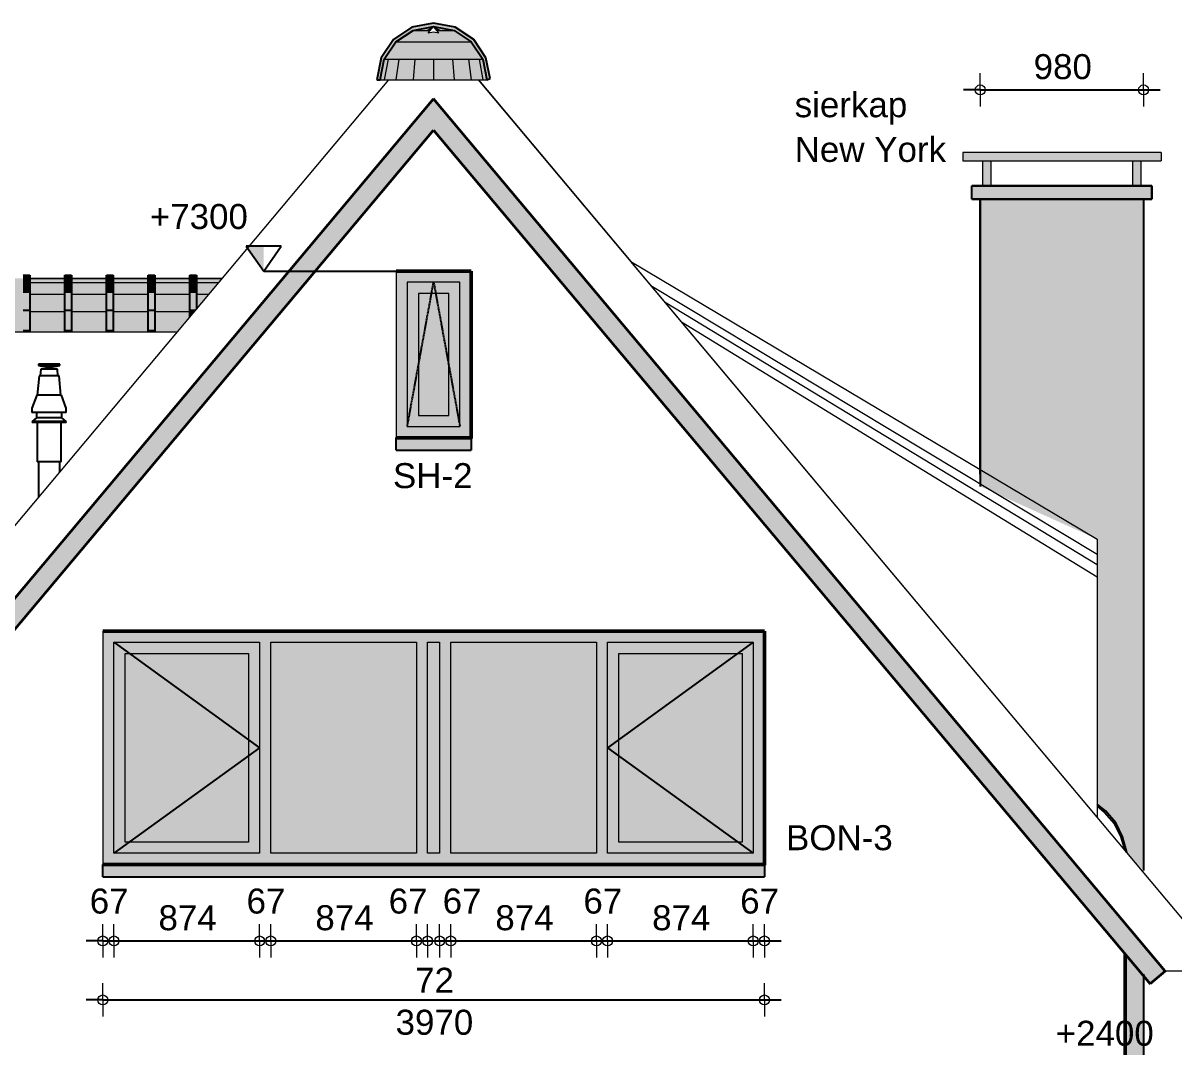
# Model space of a CAD drawing. Header units: millimetres. Extents: x -245 to 49755, y -245 to 41806.
# Drawn here: x 7402 to 10855, y 30835 to 33906 of the extents above; entities that cross this region are included whole.
import ezdxf

# ---------------------------------------------------------------- set-up
doc = ezdxf.new("R2010")
doc.units = ezdxf.units.MM
doc.linetypes.add('PUNKT2_S9', pattern=[1, 0, -1])
doc.linetypes.add('VERDECKT2_S2', pattern=[2.7, 2, -0.7])
doc.layers.add('Standard', color=7, linetype='Continuous', lineweight=25)
doc.styles.add('ARIAL', font='arial.ttf')

msp = doc.modelspace()

# ---------------------------------------------------------------- hatches: boundary and pattern name
at = {"layer": 'Standard', "linetype": 'PUNKT2_S9', "lineweight": 25}
for color, points in [(251, [(8514, 33856.3), (8569.1, 33893.2), (8572.9, 33883.9), (8521, 33849.2)]), (250, [(8529.6, 33849.2), (8521, 33849.2), (8572.9, 33883.9), (8577.6, 33883.9)]), (250, [(8554.2, 33849.2), (8529.6, 33849.2), (8577.6, 33883.9), (8590.9, 33883.9)]), (250, [(8590.9, 33849.2), (8554.2, 33849.2), (8590.9, 33883.9), (8610.7, 33883.9)]), (251, [(8569.1, 33893.2), (8634.2, 33906.1), (8634.2, 33896.1), (8572.9, 33883.9)]), (250, [(8577.6, 33883.9), (8572.9, 33883.9), (8634.2, 33896.1)]), (250, [(8590.9, 33883.9), (8577.6, 33883.9), (8634.2, 33896.1)]), (250, [(8610.7, 33883.9), (8590.9, 33883.9), (8634.2, 33896.1)]), (250, [(8634.2, 33849.2), (8590.9, 33849.2), (8610.7, 33883.9), (8623.9, 33883.9), (8618.3, 33877.1), (8634.2, 33879.3)]), (250, [(8610.7, 33883.9), (8634.2, 33896.1), (8623.9, 33883.9)]), (251, [(8634.2, 33906.1), (8699.2, 33893.2), (8695.4, 33883.9), (8634.2, 33896.1)]), (250, [(8657.6, 33883.9), (8644.4, 33883.9), (8634.2, 33896.1)]), (250, [(8690.7, 33883.9), (8677.5, 33883.9), (8634.2, 33896.1)]), (250, [(8695.4, 33883.9), (8690.7, 33883.9), (8634.2, 33896.1)]), (250, [(8677.5, 33883.9), (8657.6, 33883.9), (8634.2, 33896.1)]), (250, [(8677.5, 33849.2), (8634.2, 33849.2), (8634.2, 33879.3), (8650.1, 33877.1), (8644.4, 33883.9), (8657.6, 33883.9)]), (250, [(8714.2, 33849.2), (8677.5, 33849.2), (8657.6, 33883.9), (8677.5, 33883.9)]), (250, [(8738.7, 33849.2), (8714.2, 33849.2), (8677.5, 33883.9), (8690.7, 33883.9)]), (0, [(8747.3, 33849.2), (8738.7, 33849.2), (8690.7, 33883.9), (8695.4, 33883.9)]), (251, [(8699.2, 33893.2), (8754.4, 33856.3), (8747.3, 33849.2), (8695.4, 33883.9)]), (251, [(8477.1, 33801.2), (8514, 33856.3), (8521, 33849.2), (8486.3, 33797.3)]), (250, [(8497.6, 33797.3), (8486.3, 33797.3), (8521, 33849.2), (8529.6, 33849.2)]), (250, [(8529.6, 33797.3), (8497.6, 33797.3), (8529.6, 33849.2), (8554.2, 33849.2)]), (250, [(8577.6, 33797.3), (8529.6, 33797.3), (8554.2, 33849.2), (8590.9, 33849.2)]), (250, [(8634.2, 33797.3), (8577.6, 33797.3), (8590.9, 33849.2), (8634.2, 33849.2)]), (250, [(8690.7, 33797.3), (8634.2, 33797.3), (8634.2, 33849.2), (8677.5, 33849.2)]), (250, [(8738.7, 33797.3), (8690.7, 33797.3), (8677.5, 33849.2), (8714.2, 33849.2)]), (0, [(8770.7, 33797.3), (8738.7, 33797.3), (8714.2, 33849.2), (8738.7, 33849.2)]), (0, [(8782, 33797.3), (8770.7, 33797.3), (8738.7, 33849.2), (8747.3, 33849.2)]), (251, [(8754.4, 33856.3), (8791.2, 33801.2), (8782, 33797.3), (8747.3, 33849.2)]), (251, [(8464.2, 33736.1), (8477.1, 33801.2), (8486.3, 33797.3), (8474.2, 33736.1)]), (250, [(8486.3, 33736.1), (8474.2, 33736.1), (8486.3, 33797.3), (8497.6, 33797.3)]), (250, [(8521, 33736.1), (8486.3, 33736.1), (8497.6, 33797.3), (8529.6, 33797.3)]), (250, [(8572.9, 33736.1), (8521, 33736.1), (8529.6, 33797.3), (8577.6, 33797.3)]), (250, [(8634.2, 33736.1), (8572.9, 33736.1), (8577.6, 33797.3), (8634.2, 33797.3)]), (250, [(8695.4, 33736.1), (8634.2, 33736.1), (8634.2, 33797.3), (8690.7, 33797.3)]), (0, [(8747.3, 33736.1), (8695.4, 33736.1), (8690.7, 33797.3), (8738.7, 33797.3)]), (0, [(8782, 33736.1), (8747.3, 33736.1), (8738.7, 33797.3), (8770.7, 33797.3)]), (0, [(8794.2, 33736.1), (8782, 33736.1), (8770.7, 33797.3), (8782, 33797.3)]), (251, [(8791.2, 33801.2), (8803.4, 33739.9), (8794.2, 33736.1), (8782, 33797.3)]), (250, [(8634.2, 33584.9), (6484.8, 31023.5), (6438.9, 31062.1), (8634.2, 33678.3)]), (250, [(10783.5, 31023.5), (8634.2, 33584.9), (8634.2, 33678.3), (10829.4, 31062.1)]), (8, [(7422.4, 33149.8), (7422.4, 33136.9), (7402.4, 33136.9), (7402.4, 33149.8)]), (8, [(7547.4, 33149.8), (7547.4, 33136.9), (7527.4, 33136.9), (7527.4, 33149.8)]), (8, [(7672.4, 33149.8), (7672.4, 33136.9), (7652.4, 33136.9), (7652.4, 33149.8)]), (8, [(7797.4, 33149.8), (7797.4, 33136.9), (7777.4, 33136.9), (7777.4, 33149.8)]), (8, [(7922.4, 33149.8), (7922.4, 33136.9), (7902.4, 33136.9), (7902.4, 33149.8)]), (250, [(8746.7, 33162.1), (8713.2, 33128.6), (8555.2, 33128.6), (8521.7, 33162.1)]), (250, [(8521.7, 33162.1), (8555.2, 33128.6), (8555.2, 32695.6), (8524.2, 32664.6), (8521.7, 32664.6)]), (250, [(8713.2, 32695.6), (8713.2, 33128.6), (8746.7, 33162.1), (8746.7, 32664.6), (8744.2, 32664.6)]), (8, [(7422.4, 33136.9), (7422.4, 33100), (7402.4, 33100), (7402.4, 33136.9)]), (8, [(7547.4, 33136.9), (7547.4, 33100), (7527.4, 33100), (7527.4, 33136.9)]), (8, [(7672.4, 33136.9), (7672.4, 33100), (7652.4, 33100), (7652.4, 33136.9)]), (8, [(7797.4, 33136.9), (7797.4, 33100), (7777.4, 33100), (7777.4, 33136.9)]), (8, [(7922.4, 33136.9), (7922.4, 33100), (7902.4, 33100), (7902.4, 33136.9)]), (8, [(7422.4, 33100), (7422.4, 33044.9), (7402.4, 33044.9), (7402.4, 33100)]), (8, [(7547.4, 33100), (7547.4, 33044.9), (7527.4, 33044.9), (7527.4, 33100)]), (8, [(7672.4, 33100), (7672.4, 33044.9), (7652.4, 33044.9), (7652.4, 33100)]), (8, [(7797.4, 33100), (7797.4, 33044.9), (7777.4, 33044.9), (7777.4, 33100)]), (8, [(7922.4, 33100), (7922.4, 33047.8), (7919.9, 33044.9), (7902.4, 33044.9), (7902.4, 33100)]), (8, [(7422.4, 33044.9), (7422.4, 32983.6), (7402.4, 32983.6), (7402.4, 33044.9)]), (8, [(7547.4, 33044.9), (7547.4, 32983.6), (7527.4, 32983.6), (7527.4, 33044.9)]), (8, [(7672.4, 33044.9), (7672.4, 32983.6), (7652.4, 32983.6), (7652.4, 33044.9)]), (8, [(7797.4, 33044.9), (7797.4, 32983.6), (7777.4, 32983.6), (7777.4, 33044.9)]), (8, [(7902.4, 33044.9), (7919.9, 33044.9), (7902.4, 33024)]), (250, [(8555.2, 32695.6), (8713.2, 32695.6), (8744.2, 32664.6), (8524.2, 32664.6)]), (251, [(8521.7, 32659.6), (8521.7, 32662.3), (8521.7, 32664.6), (8524.2, 32664.6), (8744.2, 32664.6), (8746.7, 32664.6), (8746.7, 32662.3), (8746.7, 32659.6)]), (251, [(8521.7, 32624.6), (8521.7, 32659.6), (8746.7, 32659.6), (8746.7, 32624.6)]), (250, [(7641.7, 32082.1), (7675.2, 32082.1), (7675.2, 31384.6), (7641.7, 31384.6)]), (250, [(9593.2, 32082.1), (9593.2, 32048.6), (7675.2, 32048.6), (7675.2, 32082.1)]), (250, [(9593.2, 32082.1), (9626.7, 32082.1), (9626.7, 31384.6), (9593.2, 31384.6)]), (250, [(7675.2, 32048.6), (7708.7, 32048.6), (7708.7, 31415.6), (7675.2, 31415.6)]), (250, [(8078.7, 32048.6), (8078.7, 32015.1), (7708.7, 32015.1), (7708.7, 32048.6)]), (250, [(8112.2, 31415.6), (8078.7, 31415.6), (8078.7, 32048.6), (8112.2, 32048.6)]), (250, [(8112.2, 32048.6), (8145.7, 32048.6), (8145.7, 31415.6), (8112.2, 31415.6)]), (250, [(8582.7, 32048.6), (8616.2, 32048.6), (8616.2, 31415.6), (8582.7, 31415.6)]), (250, [(8616.2, 32048.6), (8652.2, 32048.6), (8652.2, 31415.6), (8616.2, 31415.6)]), (250, [(8685.7, 31415.6), (8652.2, 31415.6), (8652.2, 32048.6), (8685.7, 32048.6)]), (250, [(9156.2, 31415.6), (9122.7, 31415.6), (9122.7, 32048.6), (9156.2, 32048.6)]), (250, [(9156.2, 32048.6), (9189.7, 32048.6), (9189.7, 31415.6), (9156.2, 31415.6)]), (250, [(9559.7, 32048.6), (9559.7, 32015.1), (9189.7, 32015.1), (9189.7, 32048.6)]), (250, [(9593.2, 31415.6), (9559.7, 31415.6), (9559.7, 32048.6), (9593.2, 32048.6)]), (254, [(8078.7, 32015.1), (8078.7, 31449.1), (7708.7, 31449.1), (7708.7, 32015.1)]), (254, [(9559.7, 32015.1), (9559.7, 31449.1), (9189.7, 31449.1), (9189.7, 32015.1)]), (251, [(10696.1, 31465.4), (10676.2, 31504.7), (10646.4, 31539), (10624.7, 31556.8), (10624.7, 31563), (10650, 31542.5), (10680.8, 31506.6), (10701.1, 31465.4), (10713.8, 31417.7), (10707.5, 31425.2)]), (250, [(7708.7, 31415.6), (7708.7, 31449.1), (8078.7, 31449.1), (8078.7, 31415.6)]), (250, [(9189.7, 31415.6), (9189.7, 31449.1), (9559.7, 31449.1), (9559.7, 31415.6)]), (250, [(7675.2, 31415.6), (9593.2, 31415.6), (9593.2, 31384.6), (7675.2, 31384.6)]), (251, [(7641.7, 31379.6), (7641.7, 31382.3), (7641.7, 31384.6), (7675.2, 31384.6), (9593.2, 31384.6), (9626.7, 31384.6), (9626.7, 31382.3), (9626.7, 31379.6)]), (251, [(7641.7, 31344.6), (7641.7, 31379.6), (9626.7, 31379.6), (9626.7, 31344.6)])]:
    msp.add_hatch(color=color, dxfattribs=at).paths.add_polyline_path(points, flags=16)
at = {"layer": 'Standard', "linetype": 'PUNKT2_S9', "lineweight": -3}
for color, points in [(250, [(10221.7, 33493.1), (10816.7, 33493.1), (10816.7, 33518.1), (10221.7, 33518.1)]), (250, [(10281.7, 33493.1), (10281.7, 33418.1), (10282.9, 33418.1), (10282.9, 33493.1)]), (250, [(10282.9, 33493.1), (10282.9, 33418.1), (10285.2, 33418.1), (10285.2, 33493.1)]), (250, [(10285.2, 33493.1), (10285.2, 33418.1), (10288.4, 33418.1), (10288.4, 33493.1)]), (250, [(10288.4, 33493.1), (10288.4, 33418.1), (10292.1, 33418.1), (10292.1, 33493.1)]), (250, [(10292.1, 33493.1), (10292.1, 33418.1), (10296.1, 33418.1), (10296.1, 33493.1)]), (250, [(10296.1, 33493.1), (10296.1, 33418.1), (10299.8, 33418.1), (10299.8, 33493.1)]), (0, [(10299.8, 33493.1), (10299.8, 33418.1), (10303, 33418.1), (10303, 33493.1)]), (0, [(10303, 33493.1), (10303, 33418.1), (10305.3, 33418.1), (10305.3, 33493.1)]), (0, [(10305.3, 33493.1), (10305.3, 33418.1), (10306.6, 33418.1), (10306.6, 33493.1)]), (250, [(10731.8, 33493.1), (10731.8, 33418.1), (10733, 33418.1), (10733, 33493.1)]), (250, [(10733, 33493.1), (10733, 33418.1), (10735.3, 33418.1), (10735.3, 33493.1)]), (250, [(10735.3, 33493.1), (10735.3, 33418.1), (10738.5, 33418.1), (10738.5, 33493.1)]), (250, [(10738.5, 33493.1), (10738.5, 33418.1), (10742.2, 33418.1), (10742.2, 33493.1)]), (250, [(10742.2, 33493.1), (10742.2, 33418.1), (10746.2, 33418.1), (10746.2, 33493.1)]), (250, [(10746.2, 33493.1), (10746.2, 33418.1), (10749.9, 33418.1), (10749.9, 33493.1)]), (0, [(10749.9, 33493.1), (10749.9, 33418.1), (10753.1, 33418.1), (10753.1, 33493.1)]), (0, [(10753.1, 33493.1), (10753.1, 33418.1), (10755.4, 33418.1), (10755.4, 33493.1)]), (0, [(10755.4, 33493.1), (10755.4, 33418.1), (10756.7, 33418.1), (10756.7, 33493.1)]), (7, [(8124.5, 33162.1), (8124.5, 33237.1), (8072, 33237.1)])]:
    msp.add_hatch(color=color, dxfattribs=at).paths.add_polyline_path(points)
at = {"layer": 'Standard', "linetype": 'PUNKT2_S9', "lineweight": 25}
for color, points in [(250, [(10249.2, 33418.1), (10249.2, 33378.1), (10789.2, 33378.1), (10789.2, 33418.1)]), (251, [(10764.2, 33378.1), (10274.2, 33378.1), (10274.2, 32516.2), (10624.7, 32358.1), (10624.7, 31563), (10650, 31542.5), (10680.8, 31506.6), (10701.1, 31465.4), (10713.8, 31417.7), (10764.2, 31363.6)]), (254, [(8588.7, 33095.1), (8588.7, 32729.1), (8679.7, 32729.1), (8679.7, 33095.1)]), (254, [(8145.7, 32048.6), (8145.7, 31415.6), (8582.7, 31415.6), (8582.7, 32048.6)]), (254, [(9122.7, 32048.6), (8685.7, 32048.6), (8685.7, 31415.6), (9122.7, 31415.6)]), (251, [(10764.2, 29672.1), (10764.2, 31052.5), (10709.2, 31112.1), (10709.2, 29672.1)])]:
    msp.add_hatch(color=color, dxfattribs=at).paths.add_polyline_path(points)
h = msp.add_hatch(color=250, dxfattribs=at)
h.paths.add_polyline_path([(3757.2, 33127.6), (3890.6, 33127.6), (3890.6, 33139.8), (3757.2, 33139.8)])
h.paths.add_polyline_path([(3910.6, 33127.6), (4027.4, 33127.6), (4027.4, 33139.8), (3910.6, 33139.8)])
h.paths.add_polyline_path([(4047.4, 33127.6), (4152.4, 33127.6), (4152.4, 33139.8), (4047.4, 33139.8)])
h.paths.add_polyline_path([(4172.4, 33127.6), (4277.4, 33127.6), (4277.4, 33139.8), (4172.4, 33139.8)])
h.paths.add_polyline_path([(4297.4, 33127.6), (4402.4, 33127.6), (4402.4, 33139.8), (4297.4, 33139.8)])
h.paths.add_polyline_path([(4422.4, 33127.6), (4527.4, 33127.6), (4527.4, 33139.8), (4422.4, 33139.8)])
h.paths.add_polyline_path([(4547.4, 33127.6), (4652.4, 33127.6), (4652.4, 33139.8), (4547.4, 33139.8)])
h.paths.add_polyline_path([(4672.4, 33127.6), (4777.4, 33127.6), (4777.4, 33139.8), (4672.4, 33139.8)])
h.paths.add_polyline_path([(4797.4, 33127.6), (4902.4, 33127.6), (4902.4, 33139.8), (4797.4, 33139.8)])
h.paths.add_polyline_path([(4922.4, 33127.6), (5027.4, 33127.6), (5027.4, 33139.8), (4922.4, 33139.8)])
h.paths.add_polyline_path([(5047.4, 33127.6), (5152.4, 33127.6), (5152.4, 33139.8), (5047.4, 33139.8)])
h.paths.add_polyline_path([(5172.4, 33127.6), (5277.4, 33127.6), (5277.4, 33139.8), (5172.4, 33139.8)])
h.paths.add_polyline_path([(5297.4, 33127.6), (5402.4, 33127.6), (5402.4, 33139.8), (5297.4, 33139.8)])
h.paths.add_polyline_path([(5422.4, 33127.6), (5527.4, 33127.6), (5527.4, 33139.8), (5422.4, 33139.8)])
h.paths.add_polyline_path([(5547.4, 33127.6), (5652.4, 33127.6), (5652.4, 33139.8), (5547.4, 33139.8)])
h.paths.add_polyline_path([(5672.4, 33127.6), (5777.4, 33127.6), (5777.4, 33139.8), (5672.4, 33139.8)])
h.paths.add_polyline_path([(5797.4, 33127.6), (5902.4, 33127.6), (5902.4, 33139.8), (5797.4, 33139.8)])
h.paths.add_polyline_path([(5922.4, 33127.6), (6027.4, 33127.6), (6027.4, 33139.8), (5922.4, 33139.8)])
h.paths.add_polyline_path([(6047.4, 33127.6), (6152.4, 33127.6), (6152.4, 33139.8), (6047.4, 33139.8)])
h.paths.add_polyline_path([(6172.4, 33127.6), (6277.4, 33127.6), (6277.4, 33139.8), (6172.4, 33139.8)])
h.paths.add_polyline_path([(6297.4, 33127.6), (6402.4, 33127.6), (6402.4, 33139.8), (6297.4, 33139.8)])
h.paths.add_polyline_path([(6422.4, 33127.6), (6527.4, 33127.6), (6527.4, 33139.8), (6422.4, 33139.8)])
h.paths.add_polyline_path([(6547.4, 33127.6), (6652.4, 33127.6), (6652.4, 33139.8), (6547.4, 33139.8)])
h.paths.add_polyline_path([(6672.4, 33127.6), (6777.4, 33127.6), (6777.4, 33139.8), (6672.4, 33139.8)])
h.paths.add_polyline_path([(6797.4, 33127.6), (6902.4, 33127.6), (6902.4, 33139.8), (6797.4, 33139.8)])
h.paths.add_polyline_path([(6922.4, 33127.6), (7027.4, 33127.6), (7027.4, 33139.8), (6922.4, 33139.8)])
h.paths.add_polyline_path([(7047.4, 33127.6), (7152.4, 33127.6), (7152.4, 33139.8), (7047.4, 33139.8)])
h.paths.add_polyline_path([(7172.4, 33127.6), (7277.4, 33127.6), (7277.4, 33139.8), (7172.4, 33139.8)])
h.paths.add_polyline_path([(7297.4, 33127.6), (7402.4, 33127.6), (7402.4, 33139.8), (7297.4, 33139.8)])
h.paths.add_polyline_path([(7422.4, 33127.6), (7527.4, 33127.6), (7527.4, 33139.8), (7422.4, 33139.8)])
h.paths.add_polyline_path([(7547.4, 33127.6), (7652.4, 33127.6), (7652.4, 33139.8), (7547.4, 33139.8)])
h.paths.add_polyline_path([(7672.4, 33127.6), (7777.4, 33127.6), (7777.4, 33139.8), (7672.4, 33139.8)])
h.paths.add_polyline_path([(7797.4, 33127.6), (7902.4, 33127.6), (7902.4, 33139.8), (7797.4, 33139.8)])
h.paths.add_polyline_path([(7922.4, 33127.6), (7989.3, 33127.6), (7999.6, 33139.8), (7922.4, 33139.8)])
h = msp.add_hatch(color=250, dxfattribs=at)
h.paths.add_polyline_path([(3757.2, 33092.9), (3890.6, 33092.9), (3890.6, 33127.6), (3757.2, 33127.6)])
h.paths.add_polyline_path([(3910.6, 33127.6), (3910.6, 33092.9), (4027.4, 33092.9), (4027.4, 33127.6)])
h.paths.add_polyline_path([(4152.4, 33127.6), (4047.4, 33127.6), (4047.4, 33092.9), (4152.4, 33092.9)])
h.paths.add_polyline_path([(4172.4, 33127.6), (4172.4, 33092.9), (4277.4, 33092.9), (4277.4, 33127.6)])
h.paths.add_polyline_path([(5527.4, 33127.6), (5422.4, 33127.6), (5422.4, 33092.9), (5527.4, 33092.9)])
h.paths.add_polyline_path([(5402.4, 33127.6), (5297.4, 33127.6), (5297.4, 33092.9), (5402.4, 33092.9)])
h.paths.add_polyline_path([(5277.4, 33127.6), (5172.4, 33127.6), (5172.4, 33092.9), (5277.4, 33092.9)])
h.paths.add_polyline_path([(5152.4, 33127.6), (5047.4, 33127.6), (5047.4, 33092.9), (5152.4, 33092.9)])
h.paths.add_polyline_path([(5027.4, 33127.6), (4922.4, 33127.6), (4922.4, 33092.9), (5027.4, 33092.9)])
h.paths.add_polyline_path([(4902.4, 33127.6), (4797.4, 33127.6), (4797.4, 33092.9), (4902.4, 33092.9)])
h.paths.add_polyline_path([(4777.4, 33127.6), (4672.4, 33127.6), (4672.4, 33092.9), (4777.4, 33092.9)])
h.paths.add_polyline_path([(4652.4, 33127.6), (4547.4, 33127.6), (4547.4, 33092.9), (4652.4, 33092.9)])
h.paths.add_polyline_path([(4527.4, 33127.6), (4422.4, 33127.6), (4422.4, 33092.9), (4527.4, 33092.9)])
h.paths.add_polyline_path([(4402.4, 33127.6), (4297.4, 33127.6), (4297.4, 33092.9), (4402.4, 33092.9)])
h.paths.add_polyline_path([(5652.4, 33127.6), (5547.4, 33127.6), (5547.4, 33092.9), (5652.4, 33092.9)])
h.paths.add_polyline_path([(6797.4, 33127.6), (6797.4, 33092.9), (6902.4, 33092.9), (6902.4, 33127.6)])
h.paths.add_polyline_path([(6777.4, 33127.6), (6672.4, 33127.6), (6672.4, 33092.9), (6777.4, 33092.9)])
h.paths.add_polyline_path([(6652.4, 33127.6), (6547.4, 33127.6), (6547.4, 33092.9), (6652.4, 33092.9)])
h.paths.add_polyline_path([(6527.4, 33127.6), (6422.4, 33127.6), (6422.4, 33092.9), (6527.4, 33092.9)])
h.paths.add_polyline_path([(6402.4, 33127.6), (6297.4, 33127.6), (6297.4, 33092.9), (6402.4, 33092.9)])
h.paths.add_polyline_path([(6277.4, 33127.6), (6172.4, 33127.6), (6172.4, 33092.9), (6277.4, 33092.9)])
h.paths.add_polyline_path([(6152.4, 33127.6), (6047.4, 33127.6), (6047.4, 33092.9), (6152.4, 33092.9)])
h.paths.add_polyline_path([(6027.4, 33127.6), (5922.4, 33127.6), (5922.4, 33092.9), (6027.4, 33092.9)])
h.paths.add_polyline_path([(5902.4, 33127.6), (5797.4, 33127.6), (5797.4, 33092.9), (5902.4, 33092.9)])
h.paths.add_polyline_path([(5777.4, 33127.6), (5672.4, 33127.6), (5672.4, 33092.9), (5777.4, 33092.9)])
h.paths.add_polyline_path([(6922.4, 33127.6), (6922.4, 33092.9), (7027.4, 33092.9), (7027.4, 33127.6)])
h.paths.add_polyline_path([(7989.3, 33127.6), (7922.4, 33127.6), (7922.4, 33092.9), (7960.2, 33092.9)])
h.paths.add_polyline_path([(7902.4, 33127.6), (7797.4, 33127.6), (7797.4, 33092.9), (7902.4, 33092.9)])
h.paths.add_polyline_path([(7777.4, 33127.6), (7672.4, 33127.6), (7672.4, 33092.9), (7777.4, 33092.9)])
h.paths.add_polyline_path([(7652.4, 33127.6), (7547.4, 33127.6), (7547.4, 33092.9), (7652.4, 33092.9)])
h.paths.add_polyline_path([(7527.4, 33127.6), (7422.4, 33127.6), (7422.4, 33092.9), (7527.4, 33092.9)])
h.paths.add_polyline_path([(7402.4, 33127.6), (7297.4, 33127.6), (7297.4, 33092.9), (7402.4, 33092.9)])
h.paths.add_polyline_path([(7277.4, 33127.6), (7172.4, 33127.6), (7172.4, 33092.9), (7277.4, 33092.9)])
h.paths.add_polyline_path([(7152.4, 33127.6), (7047.4, 33127.6), (7047.4, 33092.9), (7152.4, 33092.9)])
h = msp.add_hatch(color=250, dxfattribs=at)
h.paths.add_polyline_path([(8713.2, 32695.6), (8713.2, 33128.6), (8555.2, 33128.6), (8555.2, 32695.6)])
h.paths.add_polyline_path([(8588.7, 32729.1), (8588.7, 33095.1), (8679.7, 33095.1), (8679.7, 32729.1)], flags=16)
h = msp.add_hatch(color=250, dxfattribs=at)
h.paths.add_polyline_path([(3757.2, 33041), (3890.6, 33041), (3890.6, 33092.9), (3757.2, 33092.9)])
h.paths.add_polyline_path([(3910.6, 33041), (4027.4, 33041), (4027.4, 33092.9), (3910.6, 33092.9)])
h.paths.add_polyline_path([(4047.4, 33041), (4152.4, 33041), (4152.4, 33092.9), (4047.4, 33092.9)])
h.paths.add_polyline_path([(4172.4, 33041), (4277.4, 33041), (4277.4, 33092.9), (4172.4, 33092.9)])
h.paths.add_polyline_path([(4297.4, 33041), (4402.4, 33041), (4402.4, 33092.9), (4297.4, 33092.9)])
h.paths.add_polyline_path([(4422.4, 33041), (4527.4, 33041), (4527.4, 33092.9), (4422.4, 33092.9)])
h.paths.add_polyline_path([(4547.4, 33041), (4652.4, 33041), (4652.4, 33092.9), (4547.4, 33092.9)])
h.paths.add_polyline_path([(4672.4, 33041), (4777.4, 33041), (4777.4, 33092.9), (4672.4, 33092.9)])
h.paths.add_polyline_path([(4797.4, 33041), (4902.4, 33041), (4902.4, 33092.9), (4797.4, 33092.9)])
h.paths.add_polyline_path([(4922.4, 33041), (5027.4, 33041), (5027.4, 33092.9), (4922.4, 33092.9)])
h.paths.add_polyline_path([(5047.4, 33041), (5152.4, 33041), (5152.4, 33092.9), (5047.4, 33092.9)])
h.paths.add_polyline_path([(5172.4, 33041), (5277.4, 33041), (5277.4, 33092.9), (5172.4, 33092.9)])
h.paths.add_polyline_path([(5297.4, 33041), (5402.4, 33041), (5402.4, 33092.9), (5297.4, 33092.9)])
h.paths.add_polyline_path([(5422.4, 33041), (5527.4, 33041), (5527.4, 33092.9), (5422.4, 33092.9)])
h.paths.add_polyline_path([(5547.4, 33041), (5652.4, 33041), (5652.4, 33092.9), (5547.4, 33092.9)])
h.paths.add_polyline_path([(5672.4, 33041), (5777.4, 33041), (5777.4, 33092.9), (5672.4, 33092.9)])
h.paths.add_polyline_path([(5797.4, 33041), (5902.4, 33041), (5902.4, 33092.9), (5797.4, 33092.9)])
h.paths.add_polyline_path([(5922.4, 33041), (6027.4, 33041), (6027.4, 33092.9), (5922.4, 33092.9)])
h.paths.add_polyline_path([(6047.4, 33041), (6152.4, 33041), (6152.4, 33092.9), (6047.4, 33092.9)])
h.paths.add_polyline_path([(6172.4, 33041), (6277.4, 33041), (6277.4, 33092.9), (6172.4, 33092.9)])
h.paths.add_polyline_path([(6297.4, 33041), (6402.4, 33041), (6402.4, 33092.9), (6297.4, 33092.9)])
h.paths.add_polyline_path([(6422.4, 33041), (6527.4, 33041), (6527.4, 33092.9), (6422.4, 33092.9)])
h.paths.add_polyline_path([(6547.4, 33041), (6652.4, 33041), (6652.4, 33092.9), (6547.4, 33092.9)])
h.paths.add_polyline_path([(6672.4, 33041), (6777.4, 33041), (6777.4, 33092.9), (6672.4, 33092.9)])
h.paths.add_polyline_path([(6797.4, 33041), (6902.4, 33041), (6902.4, 33092.9), (6797.4, 33092.9)])
h.paths.add_polyline_path([(6922.4, 33041), (7027.4, 33041), (7027.4, 33092.9), (6922.4, 33092.9)])
h.paths.add_polyline_path([(7047.4, 33041), (7152.4, 33041), (7152.4, 33092.9), (7047.4, 33092.9)])
h.paths.add_polyline_path([(7172.4, 33041), (7277.4, 33041), (7277.4, 33092.9), (7172.4, 33092.9)])
h.paths.add_polyline_path([(7297.4, 33041), (7402.4, 33041), (7402.4, 33092.9), (7297.4, 33092.9)])
h.paths.add_polyline_path([(7422.4, 33041), (7527.4, 33041), (7527.4, 33092.9), (7422.4, 33092.9)])
h.paths.add_polyline_path([(7547.4, 33041), (7652.4, 33041), (7652.4, 33092.9), (7547.4, 33092.9)])
h.paths.add_polyline_path([(7672.4, 33041), (7777.4, 33041), (7777.4, 33092.9), (7672.4, 33092.9)])
h.paths.add_polyline_path([(7797.4, 33041), (7902.4, 33041), (7902.4, 33092.9), (7797.4, 33092.9)])
h.paths.add_polyline_path([(7922.4, 33092.9), (7922.4, 33047.8), (7960.2, 33092.9)])
h = msp.add_hatch(color=250, dxfattribs=at)
h.paths.add_polyline_path([(3757.2, 32979.8), (4674.2, 32979.8), (4678.9, 32982.1), (4681, 32982.4), (4717.8, 32988), (4777.4, 32988), (4777.4, 33041), (4672.4, 33041), (4672.4, 32983.6), (4652.4, 32983.6), (4652.4, 33041), (4547.4, 33041), (4547.4, 32983.6), (4527.4, 32983.6), (4527.4, 33041), (4422.4, 33041), (4422.4, 32983.6), (4402.4, 32983.6), (4402.4, 33041), (4297.4, 33041), (4297.4, 32983.6), (4277.4, 32983.6), (4277.4, 33041), (4172.4, 33041), (4172.4, 32983.6), (4152.4, 32983.6), (4152.4, 33041), (4047.4, 33041), (4047.4, 32983.6), (4027.4, 32983.6), (4027.4, 33041), (3910.6, 33041), (3910.6, 32983.6), (3890.6, 32983.6), (3890.6, 33041), (3757.2, 33041)])
h.paths.add_polyline_path([(5527.4, 33041), (5422.4, 33041), (5422.4, 32988), (5527.4, 32988)])
h.paths.add_polyline_path([(5402.4, 32988), (5402.4, 33041), (5297.4, 33041), (5297.4, 32988)])
h.paths.add_polyline_path([(5172.4, 32988), (5277.4, 32988), (5277.4, 33041), (5172.4, 33041)])
h.paths.add_polyline_path([(5152.4, 32988), (5152.4, 33041), (5047.4, 33041), (5047.4, 32988)])
h.paths.add_polyline_path([(4922.4, 32988), (5027.4, 32988), (5027.4, 33041), (4922.4, 33041)])
h.paths.add_polyline_path([(4902.4, 32988), (4902.4, 33041), (4797.4, 33041), (4797.4, 32988)])
h.paths.add_polyline_path([(5652.4, 33041), (5547.4, 33041), (5547.4, 32988), (5652.4, 32988)])
h.paths.add_polyline_path([(6797.4, 33041), (6797.4, 32983.6), (6777.4, 32983.6), (6777.4, 33041), (6672.4, 33041), (6672.4, 32983.6), (6652.4, 32983.6), (6652.4, 33041), (6547.4, 33041), (6547.4, 32983.6), (6527.4, 32983.6), (6527.4, 33041), (6422.4, 33041), (6422.4, 32983.6), (6402.4, 32983.6), (6402.4, 33041), (6297.4, 33041), (6297.4, 32983.6), (6277.4, 32983.6), (6277.4, 33041), (6172.4, 33041), (6172.4, 32983.6), (6152.4, 32983.6), (6152.4, 33041), (6047.4, 33041), (6047.4, 32983.6), (6027.4, 32983.6), (6027.4, 33041), (5922.4, 33041), (5922.4, 32983.6), (5902.4, 32983.6), (5902.4, 33041), (5797.4, 33041), (5797.4, 32983.6), (5777.4, 32983.6), (5777.4, 33041), (5672.4, 33041), (5672.4, 32988), (5746.1, 32988), (5748.4, 32987.7), (5784.9, 32982.1), (5786.9, 32981.1), (5789.6, 32979.8), (7865.3, 32979.8), (7902.4, 33024), (7902.4, 33041), (7797.4, 33041), (7797.4, 32983.6), (7777.4, 32983.6), (7777.4, 33041), (7672.4, 33041), (7672.4, 32983.6), (7652.4, 32983.6), (7652.4, 33041), (7547.4, 33041), (7547.4, 32983.6), (7527.4, 32983.6), (7527.4, 33041), (7422.4, 33041), (7422.4, 32983.6), (7402.4, 32983.6), (7402.4, 33041), (7297.4, 33041), (7297.4, 32983.6), (7277.4, 32983.6), (7277.4, 33041), (7172.4, 33041), (7172.4, 32983.6), (7152.4, 32983.6), (7152.4, 33041), (7047.4, 33041), (7047.4, 32983.6), (7027.4, 32983.6), (7027.4, 33041), (6922.4, 33041), (6922.4, 32983.6), (6902.4, 32983.6), (6902.4, 33041)])

# ---------------------------------------------------------------- linework, layer by layer
at = {"color": 7, "linetype": 'VERDECKT2_S2', "lineweight": -3}
for p, q in [((8555.2, 32695.6), (8634.2, 33128.6)), ((8634.2, 33128.6), (8713.2, 32695.6))]:
    msp.add_line(p, q, dxfattribs=at)
at = {"color": 7, "linetype": 'Continuous', "lineweight": -3}
for p, q in [((7450.9, 32882.3), (7448.4, 32882.3)), ((7448.4, 32882.3), (7448.4, 32878.5)), ((7448.4, 32878.5), (7475, 32873.8)), ((7450.9, 32878.5), (7448.4, 32878.5)), ((7457.9, 32882.3), (7450.9, 32882.3)), ((7457.9, 32878.5), (7450.9, 32878.5)), ((7468.4, 32882.3), (7457.9, 32882.3)), ((7468.4, 32878.5), (7457.9, 32878.5)), ((7480.7, 32882.3), (7468.4, 32882.3)), ((7480.7, 32878.5), (7468.4, 32878.5)), ((7475, 32873.8), (7475, 32868.1)), ((7475.4, 32873.8), (7475, 32873.8)), ((7475.4, 32873.8), (7475.4, 32868.1)), ((7476.6, 32873.8), (7475.4, 32873.8)), ((7478.5, 32873.8), (7476.6, 32873.8)), ((7476.6, 32873.8), (7476.6, 32868.1)), ((7478.5, 32873.8), (7478.5, 32868.1)), ((7480.7, 32873.8), (7478.5, 32873.8)), ((7493.1, 32882.3), (7480.7, 32882.3)), ((7493.1, 32878.5), (7480.7, 32878.5)), ((7482.9, 32873.8), (7480.7, 32873.8)), ((7480.7, 32873.8), (7480.7, 32868.1)), ((7484.8, 32873.8), (7482.9, 32873.8)), ((7482.9, 32873.8), (7482.9, 32868.1)), ((7484.8, 32873.8), (7484.8, 32868.1)), ((7486, 32873.8), (7484.8, 32873.8)), ((7486.5, 32873.8), (7486, 32873.8)), ((7486, 32873.8), (7486, 32868.1)), ((7486.5, 32873.8), (7513, 32878.5)), ((7486.5, 32868.1), (7486.5, 32873.8)), ((7503.6, 32882.3), (7493.1, 32882.3)), ((7503.6, 32878.5), (7493.1, 32878.5)), ((7510.6, 32882.3), (7503.6, 32882.3)), ((7510.6, 32878.5), (7503.6, 32878.5)), ((7513, 32882.3), (7510.6, 32882.3)), ((7513, 32878.5), (7510.6, 32878.5)), ((7513, 32878.5), (7513, 32882.3)), ((7450.4, 32847.9), (7445.3, 32790.2)), ((7452.7, 32847.9), (7450.4, 32847.9)), ((7459.3, 32847.9), (7452.7, 32847.9)), ((7456, 32868.1), (7454.2, 32847.9)), ((7457.8, 32868.1), (7456, 32868.1)), ((7463.2, 32868.1), (7457.8, 32868.1)), ((7469.1, 32847.9), (7459.3, 32847.9)), ((7471.2, 32868.1), (7463.2, 32868.1)), ((7480.7, 32847.9), (7469.1, 32847.9)), ((7480.7, 32868.1), (7471.2, 32868.1)), ((7490.2, 32868.1), (7480.7, 32868.1)), ((7492.3, 32847.9), (7480.7, 32847.9)), ((7498.2, 32868.1), (7490.2, 32868.1)), ((7502.2, 32847.9), (7492.3, 32847.9)), ((7503.6, 32868.1), (7498.2, 32868.1)), ((7508.7, 32847.9), (7502.2, 32847.9)), ((7505.5, 32868.1), (7503.6, 32868.1)), ((7507.3, 32847.9), (7505.5, 32868.1)), ((7511.1, 32847.9), (7508.7, 32847.9)), ((7516.1, 32790.2), (7511.1, 32847.9)), ((7443.4, 32790.2), (7429.3, 32751.2)), ((7446.3, 32790.2), (7443.4, 32790.2)), ((7454.4, 32790.2), (7446.3, 32790.2)), ((7466.5, 32790.2), (7454.4, 32790.2)), ((7480.7, 32790.2), (7466.5, 32790.2)), ((7495, 32790.2), (7480.7, 32790.2)), ((7507.1, 32790.2), (7495, 32790.2)), ((7515.2, 32790.2), (7507.1, 32790.2)), ((7518, 32790.2), (7515.2, 32790.2)), ((7532.2, 32751.2), (7518, 32790.2)), ((7429.3, 32751.2), (7429.3, 32737.9)), ((7433.2, 32737.9), (7429.3, 32737.9)), ((7444.3, 32737.9), (7433.2, 32737.9)), ((7442.6, 32737.9), (7442.6, 32721.9)), ((7461, 32737.9), (7444.3, 32737.9)), ((7480.7, 32737.9), (7461, 32737.9)), ((7500.4, 32737.9), (7480.7, 32737.9)), ((7517.1, 32737.9), (7500.4, 32737.9)), ((7528.3, 32737.9), (7517.1, 32737.9)), ((7518.9, 32721.9), (7518.9, 32737.9)), ((7532.2, 32737.9), (7528.3, 32737.9)), ((7532.2, 32737.9), (7532.2, 32751.2)), ((7442.6, 32721.9), (7429.7, 32711.1)), ((7433.5, 32711.1), (7429.7, 32711.1)), ((7429.7, 32711.1), (7429.7, 32707.3)), ((7433.5, 32707.3), (7429.7, 32707.3)), ((7433.5, 32711.1), (7433.5, 32707.3)), ((7444.6, 32711.1), (7433.5, 32711.1)), ((7444.6, 32707.3), (7433.5, 32707.3)), ((7445.5, 32721.9), (7442.6, 32721.9)), ((7461.2, 32711.1), (7444.6, 32711.1)), ((7444.6, 32711.1), (7444.6, 32707.3)), ((7461.2, 32707.3), (7444.6, 32707.3)), ((7444.9, 32707.3), (7444.9, 32589.5)), ((7453.7, 32721.9), (7445.5, 32721.9)), ((7466.1, 32721.9), (7453.7, 32721.9)), ((7461.2, 32711.1), (7461.2, 32707.3)), ((7480.7, 32711.1), (7461.2, 32711.1)), ((7480.7, 32707.3), (7461.2, 32707.3)), ((7480.7, 32721.9), (7466.1, 32721.9)), ((7495.3, 32721.9), (7480.7, 32721.9)), ((7500.3, 32711.1), (7480.7, 32711.1)), ((7480.7, 32711.1), (7480.7, 32707.3)), ((7500.3, 32707.3), (7480.7, 32707.3)), ((7507.7, 32721.9), (7495.3, 32721.9)), ((7500.3, 32711.1), (7500.3, 32707.3)), ((7516.8, 32711.1), (7500.3, 32711.1)), ((7516.8, 32707.3), (7500.3, 32707.3)), ((7516, 32721.9), (7507.7, 32721.9)), ((7518.9, 32721.9), (7516, 32721.9)), ((7516.6, 32589.5), (7516.6, 32707.3)), ((7527.9, 32711.1), (7516.8, 32711.1)), ((7516.8, 32711.1), (7516.8, 32707.3)), ((7527.9, 32707.3), (7516.8, 32707.3)), ((7531.8, 32711.1), (7518.9, 32721.9)), ((7531.8, 32711.1), (7527.9, 32711.1)), ((7527.9, 32711.1), (7527.9, 32707.3)), ((7531.8, 32707.3), (7527.9, 32707.3)), ((7531.8, 32707.3), (7531.8, 32711.1)), ((7447.6, 32589.5), (7444.9, 32589.5)), ((7455.4, 32589.5), (7447.6, 32589.5)), ((7448.7, 32589.5), (7448.7, 32483.3)), ((7467, 32589.5), (7455.4, 32589.5)), ((7480.7, 32589.5), (7467, 32589.5)), ((7494.4, 32589.5), (7480.7, 32589.5)), ((7506.1, 32589.5), (7494.4, 32589.5)), ((7513.9, 32589.5), (7506.1, 32589.5)), ((7512.8, 32559.7), (7512.8, 32589.5)), ((7516.6, 32589.5), (7513.9, 32589.5)), ((7675.2, 32048.6), (8112.2, 31732.1)), ((9593.2, 32048.6), (9156.2, 31732.1)), ((8112.2, 31732.1), (7675.2, 31415.6)), ((9156.2, 31732.1), (9593.2, 31415.6))]:
    msp.add_line(p, q, dxfattribs=at)
at = {"layer": 'Standard', "color": 252, "linetype": 'Continuous', "lineweight": -3}
for p, q in [((8569.1, 33893.2), (8514, 33856.3)), ((8521, 33849.2), (8572.9, 33883.9)), ((8634.2, 33906.1), (8569.1, 33893.2)), ((8572.9, 33883.9), (8634.2, 33896.1)), ((8699.2, 33893.2), (8634.2, 33906.1)), ((8634.2, 33896.1), (8695.4, 33883.9)), ((8695.4, 33883.9), (8747.3, 33849.2)), ((8754.4, 33856.3), (8699.2, 33893.2)), ((8514, 33856.3), (8477.1, 33801.2)), ((8486.3, 33797.3), (8521, 33849.2)), ((8747.3, 33849.2), (8782, 33797.3)), ((8791.2, 33801.2), (8754.4, 33856.3)), ((8477.1, 33801.2), (8464.2, 33736.1)), ((8474.2, 33736.1), (8486.3, 33797.3)), ((8782, 33797.3), (8794.2, 33736.1)), ((8803.4, 33739.9), (8791.2, 33801.2)), ((8794.2, 33736.1), (8803.4, 33739.9)), ((8464.2, 33736.1), (8474.2, 33736.1)), ((7402.4, 33149.8), (7422.4, 33149.8)), ((7422.4, 33149.8), (7422.4, 33136.9)), ((7527.4, 33136.9), (7527.4, 33149.8)), ((7527.4, 33149.8), (7547.4, 33149.8)), ((7547.4, 33149.8), (7547.4, 33136.9)), ((7652.4, 33136.9), (7652.4, 33149.8)), ((7652.4, 33149.8), (7672.4, 33149.8)), ((7672.4, 33149.8), (7672.4, 33136.9)), ((7777.4, 33136.9), (7777.4, 33149.8)), ((7777.4, 33149.8), (7797.4, 33149.8)), ((7797.4, 33149.8), (7797.4, 33136.9)), ((7902.4, 33136.9), (7902.4, 33149.8)), ((7902.4, 33149.8), (7922.4, 33149.8)), ((7922.4, 33149.8), (7922.4, 33136.9)), ((7402.4, 33136.9), (7422.4, 33136.9)), ((7422.4, 33136.9), (7422.4, 33100)), ((7527.4, 33100), (7527.4, 33136.9)), ((7527.4, 33136.9), (7547.4, 33136.9)), ((7547.4, 33136.9), (7547.4, 33100)), ((7652.4, 33100), (7652.4, 33136.9)), ((7652.4, 33136.9), (7672.4, 33136.9)), ((7672.4, 33136.9), (7672.4, 33100)), ((7777.4, 33100), (7777.4, 33136.9)), ((7777.4, 33136.9), (7797.4, 33136.9)), ((7797.4, 33136.9), (7797.4, 33100)), ((7902.4, 33100), (7902.4, 33136.9)), ((7902.4, 33136.9), (7922.4, 33136.9)), ((7922.4, 33136.9), (7922.4, 33100)), ((7402.4, 33100), (7422.4, 33100)), ((7422.4, 33100), (7422.4, 33044.9)), ((7527.4, 33044.9), (7527.4, 33100)), ((7527.4, 33100), (7547.4, 33100)), ((7547.4, 33100), (7547.4, 33044.9)), ((7652.4, 33044.9), (7652.4, 33100)), ((7652.4, 33100), (7672.4, 33100)), ((7672.4, 33100), (7672.4, 33044.9)), ((7777.4, 33044.9), (7777.4, 33100)), ((7777.4, 33100), (7797.4, 33100)), ((7797.4, 33100), (7797.4, 33044.9)), ((7902.4, 33044.9), (7902.4, 33100)), ((7902.4, 33100), (7922.4, 33100)), ((7922.4, 33100), (7922.4, 33047.8)), ((7402.4, 33044.9), (7422.4, 33044.9)), ((7422.4, 33044.9), (7422.4, 32983.6)), ((7527.4, 32983.6), (7527.4, 33044.9)), ((7527.4, 33044.9), (7547.4, 33044.9)), ((7547.4, 33044.9), (7547.4, 32983.6)), ((7652.4, 32983.6), (7652.4, 33044.9)), ((7652.4, 33044.9), (7672.4, 33044.9)), ((7672.4, 33044.9), (7672.4, 32983.6)), ((7777.4, 32983.6), (7777.4, 33044.9)), ((7777.4, 33044.9), (7797.4, 33044.9)), ((7797.4, 33044.9), (7797.4, 32983.6)), ((7902.4, 33024), (7902.4, 33044.9)), ((7902.4, 33044.9), (7919.9, 33044.9)), ((7402.4, 32983.6), (7422.4, 32983.6)), ((7422.4, 32983.6), (7422.4, 32979.8)), ((7422.4, 32979.8), (7422.4, 32983.6)), ((7527.4, 32983.6), (7527.4, 32979.8)), ((7527.4, 32979.8), (7527.4, 32983.6)), ((7527.4, 32983.6), (7547.4, 32983.6)), ((7547.4, 32983.6), (7547.4, 32979.8)), ((7547.4, 32979.8), (7547.4, 32983.6)), ((7652.4, 32983.6), (7652.4, 32979.8)), ((7652.4, 32979.8), (7652.4, 32983.6)), ((7652.4, 32983.6), (7672.4, 32983.6)), ((7672.4, 32983.6), (7672.4, 32979.8)), ((7672.4, 32979.8), (7672.4, 32983.6)), ((7777.4, 32983.6), (7777.4, 32979.8)), ((7777.4, 32979.8), (7777.4, 32983.6)), ((7777.4, 32983.6), (7797.4, 32983.6)), ((7797.4, 32983.6), (7797.4, 32979.8)), ((7797.4, 32979.8), (7797.4, 32983.6)), ((10650, 31542.5), (10624.7, 31563)), ((10624.7, 31556.8), (10646.4, 31539)), ((10646.4, 31539), (10676.2, 31504.7)), ((10680.8, 31506.6), (10650, 31542.5)), ((10676.2, 31504.7), (10696.1, 31465.4)), ((10701.1, 31465.4), (10680.8, 31506.6)), ((10696.1, 31465.4), (10707.5, 31425.2)), ((10713.8, 31417.7), (10701.1, 31465.4))]:
    msp.add_line(p, q, dxfattribs=at)
at = {"layer": 'Standard', "color": 250, "linetype": 'Continuous', "lineweight": 18}
for p, q in [((8572.9, 33883.9), (8521, 33849.2)), ((8634.2, 33896.1), (8572.9, 33883.9)), ((8572.9, 33883.9), (8577.6, 33883.9)), ((8577.6, 33883.9), (8590.9, 33883.9)), ((8590.9, 33883.9), (8610.7, 33883.9)), ((8610.7, 33883.9), (8623.9, 33883.9)), ((8618.3, 33877.1), (8634.2, 33879.3)), ((8695.4, 33883.9), (8634.2, 33896.1)), ((8634.2, 33879.3), (8650.1, 33877.1)), ((8644.4, 33883.9), (8657.6, 33883.9)), ((8657.6, 33883.9), (8677.5, 33883.9)), ((8677.5, 33883.9), (8690.7, 33883.9)), ((8690.7, 33883.9), (8695.4, 33883.9)), ((8747.3, 33849.2), (8695.4, 33883.9)), ((8521, 33849.2), (8486.3, 33797.3)), ((8521, 33849.2), (8529.6, 33849.2)), ((8529.6, 33849.2), (8554.2, 33849.2)), ((8554.2, 33849.2), (8590.9, 33849.2)), ((8590.9, 33849.2), (8634.2, 33849.2)), ((8634.2, 33849.2), (8677.5, 33849.2)), ((8677.5, 33849.2), (8714.2, 33849.2)), ((8714.2, 33849.2), (8738.7, 33849.2)), ((8738.7, 33849.2), (8747.3, 33849.2)), ((8782, 33797.3), (8747.3, 33849.2)), ((8486.3, 33797.3), (8474.2, 33736.1)), ((8486.3, 33797.3), (8497.6, 33797.3)), ((8497.6, 33797.3), (8486.3, 33736.1)), ((8497.6, 33797.3), (8529.6, 33797.3)), ((8529.6, 33797.3), (8521, 33736.1)), ((8529.6, 33797.3), (8577.6, 33797.3)), ((8577.6, 33797.3), (8572.9, 33736.1)), ((8577.6, 33797.3), (8634.2, 33797.3)), ((8634.2, 33797.3), (8634.2, 33736.1)), ((8634.2, 33797.3), (8690.7, 33797.3)), ((8690.7, 33797.3), (8738.7, 33797.3)), ((8690.7, 33797.3), (8695.4, 33736.1)), ((8738.7, 33797.3), (8770.7, 33797.3)), ((8738.7, 33797.3), (8747.3, 33736.1)), ((8770.7, 33797.3), (8782, 33736.1)), ((8770.7, 33797.3), (8782, 33797.3)), ((8794.2, 33736.1), (8782, 33797.3)), ((8474.2, 33736.1), (8486.3, 33736.1)), ((8486.3, 33736.1), (8521, 33736.1)), ((8521, 33736.1), (8572.9, 33736.1)), ((8572.9, 33736.1), (8634.2, 33736.1)), ((8634.2, 33736.1), (8695.4, 33736.1)), ((8695.4, 33736.1), (8747.3, 33736.1)), ((8747.3, 33736.1), (8782, 33736.1)), ((8782, 33736.1), (8794.2, 33736.1)), ((7422.4, 33139.8), (7527.4, 33139.8)), ((7422.4, 33127.6), (7527.4, 33127.6)), ((7547.4, 33139.8), (7652.4, 33139.8)), ((7547.4, 33127.6), (7652.4, 33127.6)), ((7672.4, 33139.8), (7777.4, 33139.8)), ((7672.4, 33127.6), (7777.4, 33127.6)), ((7797.4, 33139.8), (7902.4, 33139.8)), ((7797.4, 33127.6), (7902.4, 33127.6)), ((7922.4, 33139.8), (7999.6, 33139.8)), ((7922.4, 33127.6), (7989.3, 33127.6)), ((7422.4, 33092.9), (7527.4, 33092.9)), ((7547.4, 33092.9), (7652.4, 33092.9)), ((7672.4, 33092.9), (7777.4, 33092.9)), ((7797.4, 33092.9), (7902.4, 33092.9)), ((7922.4, 33092.9), (7960.2, 33092.9)), ((7422.4, 33041), (7527.4, 33041)), ((7547.4, 33041), (7652.4, 33041)), ((7672.4, 33041), (7777.4, 33041)), ((7797.4, 33041), (7902.4, 33041)), ((3757.2, 32979.8), (7865.3, 32979.8))]:
    msp.add_line(p, q, dxfattribs=at)
at = {"layer": 'Standard', "color": 253, "linetype": 'Continuous', "lineweight": 18}
for p, q in [((8618.3, 33877.1), (8634.2, 33896.1)), ((8650.1, 33877.1), (8634.2, 33896.1)), ((6256.1, 31062.1), (8499.9, 33736.1)), ((11012.2, 31062.1), (8768.4, 33736.1)), ((6438.9, 31062.1), (8634.2, 33678.3)), ((8634.2, 33678.3), (10829.4, 31062.1)), ((9226.2, 33190.6), (10624.7, 32358.1)), ((7527.4, 33139.8), (7422.4, 33139.8)), ((7527.4, 33139.8), (7422.4, 33139.8)), ((7652.4, 33139.8), (7547.4, 33139.8)), ((7652.4, 33139.8), (7547.4, 33139.8)), ((7777.4, 33139.8), (7672.4, 33139.8)), ((7777.4, 33139.8), (7672.4, 33139.8)), ((7902.4, 33139.8), (7797.4, 33139.8)), ((7902.4, 33139.8), (7797.4, 33139.8)), ((7999.6, 33139.8), (7922.4, 33139.8)), ((7999.6, 33139.8), (7922.4, 33139.8)), ((9286.1, 33119.1), (10624.7, 32313.2)), ((9328.5, 33068.6), (10624.7, 32281.6)), ((9377.9, 33009.8), (10624.7, 32245)), ((10624.7, 32358.1), (10624.7, 32352.9)), ((10624.7, 32352.9), (10624.7, 32337.6)), ((10624.7, 32337.6), (10624.7, 32313.2)), ((10624.7, 32313.2), (10624.7, 32281.6)), ((10624.7, 32281.6), (10624.7, 32245)), ((10624.7, 32245), (10624.7, 31616)), ((10624.7, 31616), (10624.7, 31574.5)), ((10624.7, 31574.5), (10624.7, 31540.1)), ((10624.7, 31540.1), (10624.7, 31523.9)), ((11012.2, 31062.1), (10829.4, 31062.1))]:
    msp.add_line(p, q, dxfattribs=at)
at = {"layer": 'Standard', "color": 7, "linetype": 'Continuous', "lineweight": 18}
for p, q in [((10274.2, 33705.5), (10274.2, 33755.5)), ((10764.2, 33705.5), (10764.2, 33755.5)), ((8768.4, 33736.1), (9226.2, 33190.6)), ((10274.2, 33705.5), (10274.2, 33655.5)), ((10764.2, 33705.5), (10764.2, 33655.5)), ((9226.2, 33190.6), (10624.7, 32358.1)), ((10624.7, 31523.9), (9226.2, 33190.6)), ((10624.7, 32358.1), (10624.7, 31523.9)), ((7641.7, 31152.5), (7641.7, 31202.5)), ((7675.2, 31152.5), (7675.2, 31202.5)), ((8112.2, 31152.5), (8112.2, 31202.5)), ((8145.7, 31152.5), (8145.7, 31202.5)), ((8582.7, 31152.5), (8582.7, 31202.5)), ((8616.2, 31152.5), (8616.2, 31202.5)), ((8652.2, 31152.5), (8652.2, 31202.5)), ((8685.7, 31152.5), (8685.7, 31202.5)), ((9122.7, 31152.5), (9122.7, 31202.5)), ((9156.2, 31152.5), (9156.2, 31202.5)), ((9593.2, 31152.5), (9593.2, 31202.5)), ((9626.7, 31152.5), (9626.7, 31202.5)), ((7641.7, 31152.5), (7641.7, 31102.5)), ((7675.2, 31152.5), (7675.2, 31102.5)), ((8112.2, 31152.5), (8112.2, 31102.5)), ((8145.7, 31152.5), (8145.7, 31102.5)), ((8582.7, 31152.5), (8582.7, 31102.5)), ((8616.2, 31152.5), (8616.2, 31102.5)), ((8652.2, 31152.5), (8652.2, 31102.5)), ((8685.7, 31152.5), (8685.7, 31102.5)), ((9122.7, 31152.5), (9122.7, 31102.5)), ((9156.2, 31152.5), (9156.2, 31102.5)), ((9593.2, 31152.5), (9593.2, 31102.5)), ((9626.7, 31152.5), (9626.7, 31102.5)), ((7641.7, 30975.5), (7641.7, 31025.5)), ((9626.7, 30975.5), (9626.7, 31025.5)), ((7641.7, 30975.5), (7641.7, 30925.5)), ((9626.7, 30975.5), (9626.7, 30925.5))]:
    msp.add_line(p, q, dxfattribs=at)
at = {"layer": 'Standard', "color": 30, "linetype": 'Continuous', "lineweight": -3}
for p, q in [((10274.2, 33705.5), (10224.2, 33705.5)), ((10274.2, 33705.5), (10370.5, 33705.5)), ((10370.5, 33705.5), (10764.2, 33705.5)), ((10764.2, 33705.5), (10814.2, 33705.5)), ((7641.7, 31152.5), (7591.7, 31152.5)), ((7641.7, 31152.5), (7675.2, 31152.5)), ((7675.2, 31152.5), (7745, 31152.5)), ((7745, 31152.5), (8112.2, 31152.5)), ((8112.2, 31152.5), (8145.7, 31152.5)), ((8145.7, 31152.5), (8215.5, 31152.5)), ((8215.5, 31152.5), (8582.7, 31152.5)), ((8582.7, 31152.5), (8616.2, 31152.5)), ((8616.2, 31152.5), (8652.2, 31152.5)), ((8652.2, 31152.5), (8685.7, 31152.5)), ((8685.7, 31152.5), (8755.5, 31152.5)), ((8755.5, 31152.5), (9122.7, 31152.5)), ((9122.7, 31152.5), (9156.2, 31152.5)), ((9156.2, 31152.5), (9226, 31152.5)), ((9226, 31152.5), (9593.2, 31152.5)), ((9593.2, 31152.5), (9626.7, 31152.5)), ((9626.7, 31152.5), (9676.7, 31152.5)), ((7641.7, 30975.5), (7591.7, 30975.5)), ((7641.7, 30975.5), (9626.7, 30975.5)), ((9626.7, 30975.5), (9676.7, 30975.5))]:
    msp.add_line(p, q, dxfattribs=at)
at = {"layer": 'Standard', "color": 255, "linetype": 'Continuous', "lineweight": 35}
for p, q in [((6438.9, 31062.1), (8634.2, 33678.3)), ((10829.4, 31062.1), (8634.2, 33678.3)), ((6484.8, 31023.5), (8634.2, 33584.9)), ((8634.2, 33584.9), (10783.5, 31023.5)), ((10829.4, 31062.1), (10783.5, 31023.5))]:
    msp.add_line(p, q, dxfattribs=at)
at = {"layer": 'Standard', "color": 59, "linetype": 'Continuous', "lineweight": 18}
for p, q in [((10221.7, 33518.1), (10221.7, 33493.1)), ((10816.7, 33518.1), (10221.7, 33518.1)), ((10816.7, 33518.1), (10816.7, 33493.1)), ((10221.7, 33493.1), (10816.7, 33493.1)), ((10281.7, 33418.1), (10281.7, 33493.1)), ((10306.6, 33418.1), (10306.6, 33493.1)), ((10731.8, 33418.1), (10731.8, 33493.1)), ((10756.7, 33418.1), (10756.7, 33493.1))]:
    msp.add_line(p, q, dxfattribs=at)
at = {"layer": 'Standard', "color": 96, "linetype": 'Continuous', "lineweight": -3}
for p, q in [((10249.2, 33378.1), (10249.2, 33418.1)), ((10249.2, 33418.1), (10756.7, 33418.1)), ((10756.7, 33418.1), (10789.2, 33418.1)), ((10789.2, 33418.1), (10789.2, 33378.1)), ((10274.2, 33378.1), (10249.2, 33378.1)), ((10274.2, 32552.5), (10274.2, 33378.1)), ((10764.2, 33378.1), (10274.2, 33378.1)), ((10789.2, 33378.1), (10764.2, 33378.1)), ((10764.2, 33378.1), (10764.2, 31363.6))]:
    msp.add_line(p, q, dxfattribs=at)
at = {"layer": 'Standard', "color": 59, "linetype": 'Continuous', "lineweight": 25}
for p, q in [((10249.2, 33378.1), (10249.2, 33418.1)), ((10789.2, 33418.1), (10249.2, 33418.1)), ((10789.2, 33378.1), (10789.2, 33418.1)), ((10249.2, 33378.1), (10789.2, 33378.1))]:
    msp.add_line(p, q, dxfattribs=at)
at = {"layer": 'Standard', "color": 26, "linetype": 'Continuous', "lineweight": 25}
for p, q in [((10274.2, 33378.1), (10274.2, 32516.2)), ((10764.2, 33378.1), (10764.2, 31363.6)), ((10764.2, 31052.5), (10764.2, 29672.1))]:
    msp.add_line(p, q, dxfattribs=at)
at = {"layer": 'Standard', "color": 7, "linetype": 'Continuous', "lineweight": -3}
for p, q in [((8177, 33237.1), (8072, 33237.1)), ((8072, 33237.1), (8124.5, 33162.1)), ((8124.5, 33162.1), (8177, 33237.1)), ((8124.5, 33162.1), (8521.7, 33162.1))]:
    msp.add_line(p, q, dxfattribs=at)
at = {"layer": 'Standard', "color": 36, "linetype": 'Continuous', "lineweight": 18}
for p, q in [((8746.7, 33162.1), (8521.7, 33162.1)), ((8521.7, 33162.1), (8521.7, 32662.3)), ((8746.7, 32662.3), (8746.7, 33162.1)), ((7641.7, 32082.1), (7641.7, 31382.3)), ((7641.7, 32082.1), (9626.7, 32082.1)), ((9626.7, 31382.3), (9626.7, 32082.1)), ((10709.2, 31112.1), (10709.2, 30807.1)), ((10709.2, 30807.1), (10709.2, 31112.1))]:
    msp.add_line(p, q, dxfattribs=at)
at = {"layer": 'Standard', "color": 7, "linetype": 'Continuous', "lineweight": 50}
for p, q in [((8746.7, 33162.1), (8521.7, 33162.1)), ((8746.7, 33162.1), (8746.7, 32659.6)), ((9626.7, 32082.1), (7641.7, 32082.1)), ((9626.7, 32082.1), (9626.7, 31379.6)), ((10709.2, 31112.1), (10709.2, 29462.1))]:
    msp.add_line(p, q, dxfattribs=at)
at = {"layer": 'Standard', "color": 51, "linetype": 'Continuous', "lineweight": 18}
for p, q in [((8713.2, 33128.6), (8555.2, 33128.6)), ((8555.2, 33128.6), (8555.2, 32695.6)), ((8713.2, 32695.6), (8713.2, 33128.6)), ((8679.7, 33095.1), (8588.7, 33095.1)), ((8588.7, 33095.1), (8588.7, 32729.1)), ((8679.7, 32729.1), (8679.7, 33095.1)), ((8588.7, 32729.1), (8679.7, 32729.1)), ((8555.2, 32695.6), (8713.2, 32695.6)), ((7675.2, 32048.6), (8112.2, 32048.6)), ((7675.2, 31415.6), (7675.2, 32048.6)), ((8112.2, 32048.6), (8112.2, 31415.6)), ((8145.7, 31415.6), (8145.7, 32048.6)), ((8145.7, 32048.6), (8582.7, 32048.6)), ((8582.7, 32048.6), (8582.7, 31415.6)), ((8616.2, 31415.6), (8616.2, 32048.6)), ((8616.2, 32048.6), (8652.2, 32048.6)), ((8652.2, 32048.6), (8652.2, 31415.6)), ((8685.7, 31415.6), (8685.7, 32048.6)), ((8685.7, 32048.6), (9122.7, 32048.6)), ((9122.7, 32048.6), (9122.7, 31415.6)), ((9156.2, 31415.6), (9156.2, 32048.6)), ((9156.2, 32048.6), (9593.2, 32048.6)), ((9593.2, 32048.6), (9593.2, 31415.6)), ((7708.7, 32015.1), (8078.7, 32015.1)), ((7708.7, 31449.1), (7708.7, 32015.1)), ((8078.7, 32015.1), (8078.7, 31449.1)), ((9189.7, 32015.1), (9559.7, 32015.1)), ((9189.7, 31449.1), (9189.7, 32015.1)), ((9559.7, 32015.1), (9559.7, 31449.1)), ((8078.7, 31449.1), (7708.7, 31449.1)), ((9559.7, 31449.1), (9189.7, 31449.1)), ((8112.2, 31415.6), (7675.2, 31415.6)), ((8582.7, 31415.6), (8145.7, 31415.6)), ((8652.2, 31415.6), (8616.2, 31415.6)), ((9122.7, 31415.6), (8685.7, 31415.6)), ((9593.2, 31415.6), (9156.2, 31415.6))]:
    msp.add_line(p, q, dxfattribs=at)
at = {"layer": 'Standard', "color": 117, "linetype": 'Continuous', "lineweight": -3}
for p, q in [((8521.7, 32664.6), (8746.7, 32664.6)), ((8521.7, 32659.6), (8521.7, 32662.3)), ((8521.7, 32659.6), (8746.7, 32659.6)), ((8521.7, 32624.6), (8521.7, 32659.6)), ((8746.7, 32662.3), (8746.7, 32659.6)), ((8746.7, 32659.6), (8746.7, 32624.6)), ((8521.7, 32624.6), (8746.7, 32624.6)), ((7641.7, 31384.6), (9626.7, 31384.6)), ((7641.7, 31379.6), (7641.7, 31382.3)), ((7641.7, 31379.6), (9626.7, 31379.6)), ((7641.7, 31344.6), (7641.7, 31379.6)), ((9626.7, 31382.3), (9626.7, 31379.6)), ((9626.7, 31379.6), (9626.7, 31344.6)), ((7641.7, 31344.6), (9626.7, 31344.6))]:
    msp.add_line(p, q, dxfattribs=at)
at = {"layer": 'Standard', "color": 7, "linetype": 'Continuous', "lineweight": 18}
for centre in [(10274.2, 33705.5), (10764.2, 33705.5), (7641.7, 31152.5), (7675.2, 31152.5), (8112.2, 31152.5), (8145.7, 31152.5), (8582.7, 31152.5), (8616.2, 31152.5), (8652.2, 31152.5), (8685.7, 31152.5), (9122.7, 31152.5), (9156.2, 31152.5), (9593.2, 31152.5), (9626.7, 31152.5), (7641.7, 30975.5), (9626.7, 30975.5)]:
    msp.add_circle(centre, 15, dxfattribs=at)

# ---------------------------------------------------------------- texts
at = {"layer": 'Standard', "color": 7, "linetype": 'Continuous', "lineweight": 18, "char_height": 75, "attachment_point": 7, "style": 'ARIAL'}
for s, insert, width in [('\\W1.00;980', (10434.3, 33736.7), 213.862), ('\\W1.00;67', (7602.5, 31233.7), 154.992), ('\\W1.00;67', (8073, 31233.7), 154.992), ('\\W1.00;67', (8499.3, 31233.7), 154.992), ('\\W1.00;67', (8661.4, 31233.7), 154.992), ('\\W1.00;67', (9083.5, 31233.7), 154.992), ('\\W1.00;67', (9554, 31233.7), 154.992), ('\\W1.00;874', (7808.8, 31183.7), 213.862), ('\\W1.00;874', (8279.3, 31183.7), 213.862), ('\\W1.00;874', (8819.3, 31183.7), 213.862), ('\\W1.00;874', (9289.8, 31183.7), 213.862), ('\\W1.00;72', (8578.7, 30997.1), 154.992), ('\\W1.00;3970', (8520.1, 30870.2), 272.672)]:
    msp.add_mtext(s, dxfattribs=dict(at, insert=insert, width=width))
at = {"layer": 'Standard', "color": 30, "linetype": 'Continuous', "lineweight": -3, "char_height": 75, "attachment_point": 7, "style": 'ARIAL'}
for s, insert, width in [('\\W1.00;sierkap\\~', (9717.5, 33600.9), 406.362), ('\\W1.00;New\\~York', (9717.5, 33488.4), 493.863)]:
    msp.add_mtext(s, dxfattribs=dict(at, insert=insert, width=width))
at = {"layer": 'Standard', "color": 7, "linetype": 'Continuous', "lineweight": -3, "char_height": 75, "attachment_point": 7, "style": 'ARIAL'}
for s, insert, width in [('\\W1.00;+7300', (7782.8, 33287.1), 333.903), ('\\W1.00;SH-2', (8512.2, 32509.8), 277.559), ('\\W1.00;+2400', (10500.5, 30837.1), 333.903)]:
    msp.add_mtext(s, dxfattribs=dict(at, insert=insert, width=width))
at = {"layer": 'Standard', "color": 5, "linetype": 'Continuous', "lineweight": 25, "insert": (9691.5, 31423.8), "char_height": 75, "width": 358.77, "attachment_point": 7, "style": 'ARIAL'}
msp.add_mtext('\\W1.00;BON-3', dxfattribs=at)

doc.saveas('drawing.dxf')
